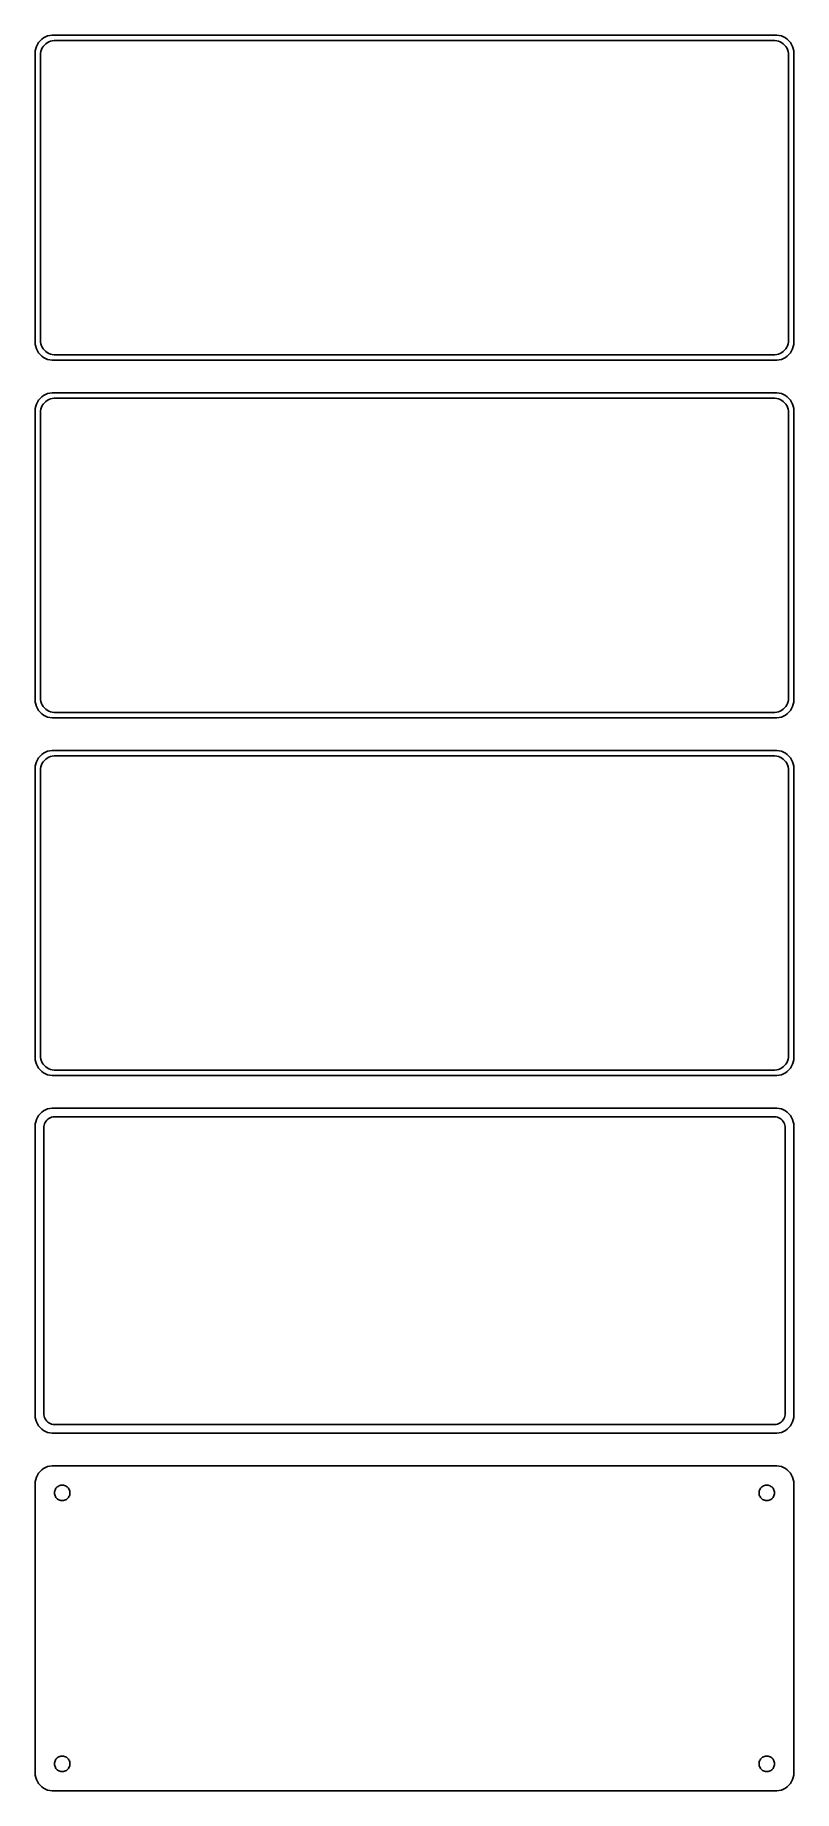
# Model space of a CAD drawing. Header units: metres. Extents: x -105 to 105, y 450 to 936.
import ezdxf

# ---------------------------------------------------------------- set-up
doc = ezdxf.new("R2010")
doc.units = ezdxf.units.M

msp = doc.modelspace()

# ---------------------------------------------------------------- linework, layer by layer
for p, q in [((-104.382, 933.409), (-104.649, 932.841)), ((-104.045, 933.939), (-104.382, 933.409)), ((-103.645, 934.423), (-104.045, 933.939)), ((-103.187, 934.853), (-103.645, 934.423)), ((-102.679, 935.222), (-103.187, 934.853)), ((-102.736, 932.851), (-102.416, 933.238)), ((-102.129, 935.524), (-102.679, 935.222)), ((-102.416, 933.238), (-102.05, 933.582)), ((-101.545, 935.755), (-102.129, 935.524)), ((-102.05, 933.582), (-101.643, 933.877)), ((-101.643, 933.877), (-101.203, 934.119)), ((-100.937, 935.911), (-101.545, 935.755)), ((-101.203, 934.119), (-100.736, 934.304)), ((-100.314, 935.99), (-100.937, 935.911)), ((-100.736, 934.304), (-100.25, 934.429)), ((100.314, 935.99), (-100.314, 935.99)), ((-100.25, 934.429), (-99.7512, 934.492)), ((-99.7512, 934.492), (99.7512, 934.492)), ((99.7512, 934.492), (100.25, 934.429)), ((100.25, 934.429), (100.736, 934.304)), ((100.937, 935.911), (100.314, 935.99)), ((100.736, 934.304), (101.203, 934.119)), ((101.545, 935.755), (100.937, 935.911)), ((101.203, 934.119), (101.643, 933.877)), ((102.129, 935.524), (101.545, 935.755)), ((101.643, 933.877), (102.05, 933.582)), ((102.05, 933.582), (102.416, 933.238)), ((102.679, 935.222), (102.129, 935.524)), ((102.416, 933.238), (102.736, 932.851)), ((103.187, 934.853), (102.679, 935.222)), ((103.645, 934.423), (103.187, 934.853)), ((104.045, 933.939), (103.645, 934.423)), ((104.382, 933.409), (104.045, 933.939)), ((104.649, 932.841), (104.382, 933.409)), ((-104.961, 931.627), (-105, 931)), ((-105, 931), (-105, 851)), ((-104.843, 932.243), (-104.961, 931.627)), ((-104.649, 932.841), (-104.843, 932.243)), ((-103.5, 930.5), (-103.468, 931.001)), ((-103.5, 851.5), (-103.5, 930.5)), ((-103.468, 931.001), (-103.374, 931.495)), ((-103.374, 931.495), (-103.219, 931.972)), ((-103.219, 931.972), (-103.005, 932.427)), ((-103.005, 932.427), (-102.736, 932.851)), ((102.736, 932.851), (103.005, 932.427)), ((103.005, 932.427), (103.219, 931.972)), ((103.219, 931.972), (103.374, 931.495)), ((103.374, 931.495), (103.468, 931.001)), ((103.468, 931.001), (103.5, 930.5)), ((103.5, 930.5), (103.5, 851.5)), ((104.843, 932.243), (104.649, 932.841)), ((104.961, 931.627), (104.843, 932.243)), ((105, 931), (104.961, 931.627)), ((105, 851), (105, 931)), ((-105, 851), (-104.961, 850.373)), ((-103.468, 850.999), (-103.5, 851.5)), ((-103.374, 850.505), (-103.468, 850.999)), ((-103.219, 850.028), (-103.374, 850.505)), ((103.374, 850.505), (103.219, 850.028)), ((103.468, 850.999), (103.374, 850.505)), ((103.5, 851.5), (103.468, 850.999)), ((104.961, 850.373), (105, 851)), ((-104.961, 850.373), (-104.843, 849.757)), ((-104.843, 849.757), (-104.649, 849.159)), ((-104.649, 849.159), (-104.382, 848.591)), ((-104.382, 848.591), (-104.045, 848.061)), ((-104.045, 848.061), (-103.645, 847.577)), ((-103.645, 847.577), (-103.187, 847.147)), ((-103.005, 849.573), (-103.219, 850.028)), ((-103.187, 847.147), (-102.679, 846.778)), ((-102.736, 849.149), (-103.005, 849.573)), ((-102.416, 848.762), (-102.736, 849.149)), ((-102.679, 846.778), (-102.129, 846.476)), ((-102.05, 848.418), (-102.416, 848.762)), ((-102.129, 846.476), (-101.545, 846.245)), ((-101.643, 848.123), (-102.05, 848.418)), ((-101.203, 847.881), (-101.643, 848.123)), ((-101.545, 846.245), (-100.937, 846.089)), ((-100.736, 847.696), (-101.203, 847.881)), ((-100.937, 846.089), (-100.314, 846.01)), ((-100.25, 847.571), (-100.736, 847.696)), ((-100.314, 846.01), (100.314, 846.01)), ((-99.7512, 847.508), (-100.25, 847.571)), ((99.7512, 847.508), (-99.7512, 847.508)), ((100.25, 847.571), (99.7512, 847.508)), ((100.736, 847.696), (100.25, 847.571)), ((100.314, 846.01), (100.937, 846.089)), ((101.203, 847.881), (100.736, 847.696)), ((100.937, 846.089), (101.545, 846.245)), ((101.643, 848.123), (101.203, 847.881)), ((101.545, 846.245), (102.129, 846.476)), ((102.05, 848.418), (101.643, 848.123)), ((102.416, 848.762), (102.05, 848.418)), ((102.129, 846.476), (102.679, 846.778)), ((102.736, 849.149), (102.416, 848.762)), ((102.679, 846.778), (103.187, 847.147)), ((103.005, 849.573), (102.736, 849.149)), ((103.219, 850.028), (103.005, 849.573)), ((103.187, 847.147), (103.645, 847.577)), ((103.645, 847.577), (104.045, 848.061)), ((104.045, 848.061), (104.382, 848.591)), ((104.382, 848.591), (104.649, 849.159)), ((104.649, 849.159), (104.843, 849.757)), ((104.843, 849.757), (104.961, 850.373)), ((-102.679, 836.222), (-103.187, 835.853)), ((-102.129, 836.524), (-102.679, 836.222)), ((-101.545, 836.755), (-102.129, 836.524)), ((-100.937, 836.911), (-101.545, 836.755)), ((-100.314, 836.99), (-100.937, 836.911)), ((100.314, 836.99), (-100.314, 836.99)), ((100.937, 836.911), (100.314, 836.99)), ((101.545, 836.755), (100.937, 836.911)), ((102.129, 836.524), (101.545, 836.755)), ((102.679, 836.222), (102.129, 836.524)), ((103.187, 835.853), (102.679, 836.222)), ((-104.961, 832.627), (-105, 832)), ((-105, 832), (-105, 752)), ((-104.843, 833.243), (-104.961, 832.627)), ((-104.649, 833.841), (-104.843, 833.243)), ((-104.382, 834.409), (-104.649, 833.841)), ((-104.045, 834.939), (-104.382, 834.409)), ((-103.645, 835.423), (-104.045, 834.939)), ((-103.187, 835.853), (-103.645, 835.423)), ((-103.5, 831.5), (-103.468, 832.001)), ((-103.5, 752.5), (-103.5, 831.5)), ((-103.468, 832.001), (-103.374, 832.495)), ((-103.374, 832.495), (-103.219, 832.972)), ((-103.219, 832.972), (-103.005, 833.427)), ((-103.005, 833.427), (-102.736, 833.851)), ((-102.736, 833.851), (-102.416, 834.238)), ((-102.416, 834.238), (-102.05, 834.582)), ((-102.05, 834.582), (-101.643, 834.877)), ((-101.643, 834.877), (-101.203, 835.119)), ((-101.203, 835.119), (-100.736, 835.304)), ((-100.736, 835.304), (-100.25, 835.429)), ((-100.25, 835.429), (-99.7512, 835.492)), ((-99.7512, 835.492), (99.7512, 835.492)), ((99.7512, 835.492), (100.25, 835.429)), ((100.25, 835.429), (100.736, 835.304)), ((100.736, 835.304), (101.203, 835.119)), ((101.203, 835.119), (101.643, 834.877)), ((101.643, 834.877), (102.05, 834.582)), ((102.05, 834.582), (102.416, 834.238)), ((102.416, 834.238), (102.736, 833.851)), ((102.736, 833.851), (103.005, 833.427)), ((103.005, 833.427), (103.219, 832.972)), ((103.645, 835.423), (103.187, 835.853)), ((103.219, 832.972), (103.374, 832.495)), ((103.374, 832.495), (103.468, 832.001)), ((103.468, 832.001), (103.5, 831.5)), ((103.5, 831.5), (103.5, 752.5)), ((104.045, 834.939), (103.645, 835.423)), ((104.382, 834.409), (104.045, 834.939)), ((104.649, 833.841), (104.382, 834.409)), ((104.843, 833.243), (104.649, 833.841)), ((104.961, 832.627), (104.843, 833.243)), ((105, 832), (104.961, 832.627)), ((105, 752), (105, 832)), ((-105, 752), (-104.961, 751.373)), ((-104.961, 751.373), (-104.843, 750.757)), ((-104.843, 750.757), (-104.649, 750.159)), ((-104.649, 750.159), (-104.382, 749.591)), ((-104.382, 749.591), (-104.045, 749.061)), ((-104.045, 749.061), (-103.645, 748.577)), ((-103.645, 748.577), (-103.187, 748.147)), ((-103.468, 751.999), (-103.5, 752.5)), ((-103.374, 751.505), (-103.468, 751.999)), ((-103.219, 751.028), (-103.374, 751.505)), ((-103.005, 750.573), (-103.219, 751.028)), ((-102.736, 750.149), (-103.005, 750.573)), ((-102.416, 749.762), (-102.736, 750.149)), ((-102.05, 749.418), (-102.416, 749.762)), ((-101.643, 749.123), (-102.05, 749.418)), ((-101.203, 748.881), (-101.643, 749.123)), ((-100.736, 748.696), (-101.203, 748.881)), ((-100.25, 748.571), (-100.736, 748.696)), ((-99.7512, 748.508), (-100.25, 748.571)), ((99.7512, 748.508), (-99.7512, 748.508)), ((100.25, 748.571), (99.7512, 748.508)), ((100.736, 748.696), (100.25, 748.571)), ((101.203, 748.881), (100.736, 748.696)), ((101.643, 749.123), (101.203, 748.881)), ((102.05, 749.418), (101.643, 749.123)), ((102.416, 749.762), (102.05, 749.418)), ((102.736, 750.149), (102.416, 749.762)), ((103.005, 750.573), (102.736, 750.149)), ((103.219, 751.028), (103.005, 750.573)), ((103.187, 748.147), (103.645, 748.577)), ((103.374, 751.505), (103.219, 751.028)), ((103.468, 751.999), (103.374, 751.505)), ((103.5, 752.5), (103.468, 751.999)), ((103.645, 748.577), (104.045, 749.061)), ((104.045, 749.061), (104.382, 749.591)), ((104.382, 749.591), (104.649, 750.159)), ((104.649, 750.159), (104.843, 750.757)), ((104.843, 750.757), (104.961, 751.373)), ((104.961, 751.373), (105, 752)), ((-103.187, 748.147), (-102.679, 747.778)), ((-102.679, 747.778), (-102.129, 747.476)), ((-102.129, 747.476), (-101.545, 747.245)), ((-101.545, 747.245), (-100.937, 747.089)), ((-100.937, 747.089), (-100.314, 747.01)), ((-100.314, 747.01), (100.314, 747.01)), ((100.314, 747.01), (100.937, 747.089)), ((100.937, 747.089), (101.545, 747.245)), ((101.545, 747.245), (102.129, 747.476)), ((102.129, 747.476), (102.679, 747.778)), ((102.679, 747.778), (103.187, 748.147)), ((-104.843, 734.243), (-104.961, 733.627)), ((-104.649, 734.841), (-104.843, 734.243)), ((-104.382, 735.409), (-104.649, 734.841)), ((-104.045, 735.939), (-104.382, 735.409)), ((-103.645, 736.423), (-104.045, 735.939)), ((-103.187, 736.853), (-103.645, 736.423)), ((-103.374, 733.495), (-103.219, 733.972)), ((-103.219, 733.972), (-103.005, 734.427)), ((-102.679, 737.222), (-103.187, 736.853)), ((-103.005, 734.427), (-102.736, 734.851)), ((-102.736, 734.851), (-102.416, 735.238)), ((-102.129, 737.524), (-102.679, 737.222)), ((-102.416, 735.238), (-102.05, 735.582)), ((-101.545, 737.755), (-102.129, 737.524)), ((-102.05, 735.582), (-101.643, 735.877)), ((-101.643, 735.877), (-101.203, 736.119)), ((-100.937, 737.911), (-101.545, 737.755)), ((-101.203, 736.119), (-100.736, 736.304)), ((-100.314, 737.99), (-100.937, 737.911)), ((-100.736, 736.304), (-100.25, 736.429)), ((100.314, 737.99), (-100.314, 737.99)), ((-100.25, 736.429), (-99.7512, 736.492)), ((-99.7512, 736.492), (99.7512, 736.492)), ((99.7512, 736.492), (100.25, 736.429)), ((100.25, 736.429), (100.736, 736.304)), ((100.937, 737.911), (100.314, 737.99)), ((100.736, 736.304), (101.203, 736.119)), ((101.545, 737.755), (100.937, 737.911)), ((101.203, 736.119), (101.643, 735.877)), ((102.129, 737.524), (101.545, 737.755)), ((101.643, 735.877), (102.05, 735.582)), ((102.05, 735.582), (102.416, 735.238)), ((102.679, 737.222), (102.129, 737.524)), ((102.416, 735.238), (102.736, 734.851)), ((103.187, 736.853), (102.679, 737.222)), ((102.736, 734.851), (103.005, 734.427)), ((103.005, 734.427), (103.219, 733.972)), ((103.645, 736.423), (103.187, 736.853)), ((103.219, 733.972), (103.374, 733.495)), ((104.045, 735.939), (103.645, 736.423)), ((104.382, 735.409), (104.045, 735.939)), ((104.649, 734.841), (104.382, 735.409)), ((104.843, 734.243), (104.649, 734.841)), ((104.961, 733.627), (104.843, 734.243)), ((-104.961, 733.627), (-105, 733)), ((-105, 733), (-105, 653)), ((-103.5, 732.5), (-103.468, 733.001)), ((-103.5, 653.5), (-103.5, 732.5)), ((-103.468, 733.001), (-103.374, 733.495)), ((103.374, 733.495), (103.468, 733.001)), ((103.468, 733.001), (103.5, 732.5)), ((103.5, 732.5), (103.5, 653.5)), ((105, 733), (104.961, 733.627)), ((105, 653), (105, 733)), ((-105, 653), (-104.961, 652.373)), ((-104.961, 652.373), (-104.843, 651.757)), ((-104.843, 651.757), (-104.649, 651.159)), ((-103.468, 652.999), (-103.5, 653.5)), ((-103.374, 652.505), (-103.468, 652.999)), ((-103.219, 652.028), (-103.374, 652.505)), ((-103.005, 651.573), (-103.219, 652.028)), ((-102.736, 651.149), (-103.005, 651.573)), ((103.005, 651.573), (102.736, 651.149)), ((103.219, 652.028), (103.005, 651.573)), ((103.374, 652.505), (103.219, 652.028)), ((103.468, 652.999), (103.374, 652.505)), ((103.5, 653.5), (103.468, 652.999)), ((104.649, 651.159), (104.843, 651.757)), ((104.843, 651.757), (104.961, 652.373)), ((104.961, 652.373), (105, 653)), ((-104.649, 651.159), (-104.382, 650.591)), ((-104.382, 650.591), (-104.045, 650.061)), ((-104.045, 650.061), (-103.645, 649.577)), ((-103.645, 649.577), (-103.187, 649.147)), ((-103.187, 649.147), (-102.679, 648.778)), ((-102.416, 650.762), (-102.736, 651.149)), ((-102.679, 648.778), (-102.129, 648.476)), ((-102.05, 650.418), (-102.416, 650.762)), ((-102.129, 648.476), (-101.545, 648.245)), ((-101.643, 650.123), (-102.05, 650.418)), ((-101.203, 649.881), (-101.643, 650.123)), ((-101.545, 648.245), (-100.937, 648.089)), ((-100.736, 649.696), (-101.203, 649.881)), ((-100.937, 648.089), (-100.314, 648.01)), ((-100.25, 649.571), (-100.736, 649.696)), ((-100.314, 648.01), (100.314, 648.01)), ((-99.7512, 649.508), (-100.25, 649.571)), ((99.7512, 649.508), (-99.7512, 649.508)), ((100.25, 649.571), (99.7512, 649.508)), ((100.736, 649.696), (100.25, 649.571)), ((100.314, 648.01), (100.937, 648.089)), ((101.203, 649.881), (100.736, 649.696)), ((100.937, 648.089), (101.545, 648.245)), ((101.643, 650.123), (101.203, 649.881)), ((101.545, 648.245), (102.129, 648.476)), ((102.05, 650.418), (101.643, 650.123)), ((102.416, 650.762), (102.05, 650.418)), ((102.129, 648.476), (102.679, 648.778)), ((102.736, 651.149), (102.416, 650.762)), ((102.679, 648.778), (103.187, 649.147)), ((103.187, 649.147), (103.645, 649.577)), ((103.645, 649.577), (104.045, 650.061)), ((104.045, 650.061), (104.382, 650.591)), ((104.382, 650.591), (104.649, 651.159)), ((-104.045, 636.939), (-104.382, 636.409)), ((-103.645, 637.423), (-104.045, 636.939)), ((-103.187, 637.853), (-103.645, 637.423)), ((-102.679, 638.222), (-103.187, 637.853)), ((-102.129, 638.524), (-102.679, 638.222)), ((-101.545, 638.755), (-102.129, 638.524)), ((-100.937, 638.911), (-101.545, 638.755)), ((-100.314, 638.99), (-100.937, 638.911)), ((100.314, 638.99), (-100.314, 638.99)), ((100.937, 638.911), (100.314, 638.99)), ((101.545, 638.755), (100.937, 638.911)), ((102.129, 638.524), (101.545, 638.755)), ((102.679, 638.222), (102.129, 638.524)), ((103.187, 637.853), (102.679, 638.222)), ((103.645, 637.423), (103.187, 637.853)), ((104.045, 636.939), (103.645, 637.423)), ((104.382, 636.409), (104.045, 636.939)), ((-104.961, 634.627), (-105, 634)), ((-105, 634), (-105, 554)), ((-104.843, 635.243), (-104.961, 634.627)), ((-104.649, 635.841), (-104.843, 635.243)), ((-104.382, 636.409), (-104.649, 635.841)), ((-102.613, 633.5), (-102.588, 633.89)), ((-102.613, 554.5), (-102.613, 633.5)), ((-102.588, 633.89), (-102.515, 634.274)), ((-102.515, 634.274), (-102.394, 634.646)), ((-102.394, 634.646), (-102.228, 635)), ((-102.228, 635), (-102.018, 635.33)), ((-102.018, 635.33), (-101.769, 635.631)), ((-101.769, 635.631), (-101.484, 635.899)), ((-101.484, 635.899), (-101.168, 636.128)), ((-101.168, 636.128), (-100.825, 636.317)), ((-100.825, 636.317), (-100.462, 636.461)), ((-100.462, 636.461), (-100.083, 636.558)), ((-100.083, 636.558), (-99.6955, 636.607)), ((-99.6955, 636.607), (99.6955, 636.607)), ((99.6955, 636.607), (100.083, 636.558)), ((100.083, 636.558), (100.462, 636.461)), ((100.462, 636.461), (100.825, 636.317)), ((100.825, 636.317), (101.168, 636.128)), ((101.168, 636.128), (101.484, 635.899)), ((101.484, 635.899), (101.769, 635.631)), ((101.769, 635.631), (102.018, 635.33)), ((102.018, 635.33), (102.228, 635)), ((102.228, 635), (102.394, 634.646)), ((102.394, 634.646), (102.515, 634.274)), ((102.515, 634.274), (102.588, 633.89)), ((102.588, 633.89), (102.613, 633.5)), ((102.613, 633.5), (102.613, 554.5)), ((104.649, 635.841), (104.382, 636.409)), ((104.843, 635.243), (104.649, 635.841)), ((104.961, 634.627), (104.843, 635.243)), ((105, 634), (104.961, 634.627)), ((105, 554), (105, 634)), ((-102.588, 554.11), (-102.613, 554.5)), ((-102.515, 553.726), (-102.588, 554.11)), ((102.588, 554.11), (102.515, 553.726)), ((102.613, 554.5), (102.588, 554.11)), ((-105, 554), (-104.961, 553.373)), ((-104.961, 553.373), (-104.843, 552.757)), ((-104.843, 552.757), (-104.649, 552.159)), ((-104.649, 552.159), (-104.382, 551.591)), ((-104.382, 551.591), (-104.045, 551.061)), ((-104.045, 551.061), (-103.645, 550.577)), ((-103.645, 550.577), (-103.187, 550.147)), ((-103.187, 550.147), (-102.679, 549.778)), ((-102.679, 549.778), (-102.129, 549.476)), ((-102.394, 553.354), (-102.515, 553.726)), ((-102.228, 553), (-102.394, 553.354)), ((-102.018, 552.67), (-102.228, 553)), ((-102.129, 549.476), (-101.545, 549.245)), ((-101.769, 552.369), (-102.018, 552.67)), ((-101.484, 552.101), (-101.769, 552.369)), ((-101.545, 549.245), (-100.937, 549.089)), ((-101.168, 551.872), (-101.484, 552.101)), ((-100.825, 551.683), (-101.168, 551.872)), ((-100.462, 551.539), (-100.825, 551.683)), ((-100.083, 551.442), (-100.462, 551.539)), ((-99.6955, 551.393), (-100.083, 551.442)), ((99.6955, 551.393), (-99.6955, 551.393)), ((100.083, 551.442), (99.6955, 551.393)), ((100.462, 551.539), (100.083, 551.442)), ((100.825, 551.683), (100.462, 551.539)), ((101.168, 551.872), (100.825, 551.683)), ((100.937, 549.089), (101.545, 549.245)), ((101.484, 552.101), (101.168, 551.872)), ((101.769, 552.369), (101.484, 552.101)), ((101.545, 549.245), (102.129, 549.476)), ((102.018, 552.67), (101.769, 552.369)), ((102.228, 553), (102.018, 552.67)), ((102.129, 549.476), (102.679, 549.778)), ((102.394, 553.354), (102.228, 553)), ((102.515, 553.726), (102.394, 553.354)), ((102.679, 549.778), (103.187, 550.147)), ((103.187, 550.147), (103.645, 550.577)), ((103.645, 550.577), (104.045, 551.061)), ((104.045, 551.061), (104.382, 551.591)), ((104.382, 551.591), (104.649, 552.159)), ((104.649, 552.159), (104.843, 552.757)), ((104.843, 552.757), (104.961, 553.373)), ((104.961, 553.373), (105, 554)), ((-100.937, 549.089), (-100.314, 549.01)), ((-100.314, 549.01), (100.314, 549.01)), ((100.314, 549.01), (100.937, 549.089)), ((-102.129, 539.524), (-102.679, 539.222)), ((-101.545, 539.755), (-102.129, 539.524)), ((-100.937, 539.911), (-101.545, 539.755)), ((-100.314, 539.99), (-100.937, 539.911)), ((100.314, 539.99), (-100.314, 539.99)), ((100.937, 539.911), (100.314, 539.99)), ((101.545, 539.755), (100.937, 539.911)), ((102.129, 539.524), (101.545, 539.755)), ((102.679, 539.222), (102.129, 539.524)), ((-104.961, 535.627), (-105, 535)), ((-105, 535), (-105, 455)), ((-104.843, 536.243), (-104.961, 535.627)), ((-104.649, 536.841), (-104.843, 536.243)), ((-104.382, 537.409), (-104.649, 536.841)), ((-104.045, 537.939), (-104.382, 537.409)), ((-103.645, 538.423), (-104.045, 537.939)), ((-103.187, 538.853), (-103.645, 538.423)), ((-102.679, 539.222), (-103.187, 538.853)), ((-98.1598, 534.531), (-97.9001, 534.597)), ((-97.9001, 534.597), (-97.6341, 534.631)), ((-97.6341, 534.631), (-97.3659, 534.631)), ((-97.3659, 534.631), (-97.0999, 534.597)), ((-97.0999, 534.597), (-96.8401, 534.531)), ((96.8401, 534.531), (97.0999, 534.597)), ((97.0999, 534.597), (97.3659, 534.631)), ((97.3659, 534.631), (97.6341, 534.631)), ((97.6341, 534.631), (97.9001, 534.597)), ((97.9001, 534.597), (98.1598, 534.531)), ((103.187, 538.853), (102.679, 539.222)), ((103.645, 538.423), (103.187, 538.853)), ((104.045, 537.939), (103.645, 538.423)), ((104.382, 537.409), (104.045, 537.939)), ((104.649, 536.841), (104.382, 537.409)), ((104.843, 536.243), (104.649, 536.841)), ((104.961, 535.627), (104.843, 536.243)), ((105, 535), (104.961, 535.627)), ((105, 455), (105, 535)), ((-99.6353, 532.5), (-99.6185, 532.768)), ((-99.6185, 532.232), (-99.6353, 532.5)), ((-99.6185, 532.768), (-99.5682, 533.031)), ((-99.5682, 531.969), (-99.6185, 532.232)), ((-99.5682, 533.031), (-99.4853, 533.286)), ((-99.4853, 531.714), (-99.5682, 531.969)), ((-99.4853, 533.286), (-99.3712, 533.529)), ((-99.3712, 531.471), (-99.4853, 531.714)), ((-99.3712, 533.529), (-99.2275, 533.755)), ((-99.2275, 531.245), (-99.3712, 531.471)), ((-99.2275, 533.755), (-99.0566, 533.962)), ((-99.0566, 531.038), (-99.2275, 531.245)), ((-99.0566, 533.962), (-98.8611, 534.145)), ((-98.8611, 530.855), (-99.0566, 531.038)), ((-98.8611, 534.145), (-98.6441, 534.303)), ((-98.6441, 530.697), (-98.8611, 530.855)), ((-98.6441, 534.303), (-98.4092, 534.432)), ((-98.4092, 530.568), (-98.6441, 530.697)), ((-98.4092, 534.432), (-98.1598, 534.531)), ((-98.1598, 530.469), (-98.4092, 530.568)), ((-97.9001, 530.403), (-98.1598, 530.469)), ((-97.6341, 530.369), (-97.9001, 530.403)), ((-97.3659, 530.369), (-97.6341, 530.369)), ((-97.0999, 530.403), (-97.3659, 530.369)), ((-96.8401, 530.469), (-97.0999, 530.403)), ((-96.8401, 534.531), (-96.5908, 534.432)), ((-96.5908, 530.568), (-96.8401, 530.469)), ((-96.5908, 534.432), (-96.3559, 534.303)), ((-96.3559, 530.697), (-96.5908, 530.568)), ((-96.3559, 534.303), (-96.1389, 534.145)), ((-96.1389, 530.855), (-96.3559, 530.697)), ((-96.1389, 534.145), (-95.9434, 533.962)), ((-95.9434, 531.038), (-96.1389, 530.855)), ((-95.9434, 533.962), (-95.7725, 533.755)), ((-95.7725, 531.245), (-95.9434, 531.038)), ((-95.7725, 533.755), (-95.6288, 533.529)), ((-95.6288, 531.471), (-95.7725, 531.245)), ((-95.6288, 533.529), (-95.5146, 533.286)), ((-95.5146, 531.714), (-95.6288, 531.471)), ((-95.5146, 533.286), (-95.4318, 533.031)), ((-95.4318, 531.969), (-95.5146, 531.714)), ((-95.4318, 533.031), (-95.3815, 532.768)), ((-95.3815, 532.232), (-95.4318, 531.969)), ((-95.3815, 532.768), (-95.3647, 532.5)), ((-95.3647, 532.5), (-95.3815, 532.232)), ((95.3647, 532.5), (95.3815, 532.768)), ((95.3815, 532.232), (95.3647, 532.5)), ((95.3815, 532.768), (95.4318, 533.031)), ((95.4318, 531.969), (95.3815, 532.232)), ((95.4318, 533.031), (95.5146, 533.286)), ((95.5146, 531.714), (95.4318, 531.969)), ((95.5146, 533.286), (95.6288, 533.529)), ((95.6288, 531.471), (95.5146, 531.714)), ((95.6288, 533.529), (95.7725, 533.755)), ((95.7725, 531.245), (95.6288, 531.471)), ((95.7725, 533.755), (95.9434, 533.962)), ((95.9434, 531.038), (95.7725, 531.245)), ((95.9434, 533.962), (96.1389, 534.145)), ((96.1389, 530.855), (95.9434, 531.038)), ((96.1389, 534.145), (96.3559, 534.303)), ((96.3559, 530.697), (96.1389, 530.855)), ((96.3559, 534.303), (96.5908, 534.432)), ((96.5908, 530.568), (96.3559, 530.697)), ((96.5908, 534.432), (96.8401, 534.531)), ((96.8401, 530.469), (96.5908, 530.568)), ((97.0999, 530.403), (96.8401, 530.469)), ((97.3659, 530.369), (97.0999, 530.403)), ((97.6341, 530.369), (97.3659, 530.369)), ((97.9001, 530.403), (97.6341, 530.369)), ((98.1598, 530.469), (97.9001, 530.403)), ((98.1598, 534.531), (98.4092, 534.432)), ((98.4092, 530.568), (98.1598, 530.469)), ((98.4092, 534.432), (98.6441, 534.303)), ((98.6441, 530.697), (98.4092, 530.568)), ((98.6441, 534.303), (98.8611, 534.145)), ((98.8611, 530.855), (98.6441, 530.697)), ((98.8611, 534.145), (99.0566, 533.962)), ((99.0566, 531.038), (98.8611, 530.855)), ((99.0566, 533.962), (99.2275, 533.755)), ((99.2275, 531.245), (99.0566, 531.038)), ((99.2275, 533.755), (99.3712, 533.529)), ((99.3712, 531.471), (99.2275, 531.245)), ((99.3712, 533.529), (99.4853, 533.286)), ((99.4853, 531.714), (99.3712, 531.471)), ((99.4853, 533.286), (99.5682, 533.031)), ((99.5682, 531.969), (99.4853, 531.714)), ((99.5682, 533.031), (99.6185, 532.768)), ((99.6185, 532.232), (99.5682, 531.969)), ((99.6185, 532.768), (99.6353, 532.5)), ((99.6353, 532.5), (99.6185, 532.232)), ((-99.6353, 457.5), (-99.6185, 457.768)), ((-99.6185, 457.232), (-99.6353, 457.5)), ((-99.6185, 457.768), (-99.5682, 458.031)), ((-99.5682, 456.969), (-99.6185, 457.232)), ((-99.5682, 458.031), (-99.4853, 458.286)), ((-99.4853, 456.714), (-99.5682, 456.969)), ((-99.4853, 458.286), (-99.3712, 458.529)), ((-99.3712, 458.529), (-99.2275, 458.755)), ((-99.2275, 458.755), (-99.0566, 458.962)), ((-99.0566, 458.962), (-98.8611, 459.145)), ((-98.8611, 459.145), (-98.6441, 459.303)), ((-98.6441, 459.303), (-98.4092, 459.432)), ((-98.4092, 459.432), (-98.1598, 459.531)), ((-98.1598, 459.531), (-97.9001, 459.597)), ((-97.9001, 459.597), (-97.6341, 459.631)), ((-97.6341, 459.631), (-97.3659, 459.631)), ((-97.3659, 459.631), (-97.0999, 459.597)), ((-97.0999, 459.597), (-96.8401, 459.531)), ((-96.8401, 459.531), (-96.5908, 459.432)), ((-96.5908, 459.432), (-96.3559, 459.303)), ((-96.3559, 459.303), (-96.1389, 459.145)), ((-96.1389, 459.145), (-95.9434, 458.962)), ((-95.9434, 458.962), (-95.7725, 458.755)), ((-95.7725, 458.755), (-95.6288, 458.529)), ((-95.6288, 458.529), (-95.5146, 458.286)), ((-95.5146, 458.286), (-95.4318, 458.031)), ((-95.4318, 456.969), (-95.5146, 456.714)), ((-95.4318, 458.031), (-95.3815, 457.768)), ((-95.3815, 457.232), (-95.4318, 456.969)), ((-95.3815, 457.768), (-95.3647, 457.5)), ((-95.3647, 457.5), (-95.3815, 457.232)), ((95.3647, 457.5), (95.3815, 457.768)), ((95.3815, 457.232), (95.3647, 457.5)), ((95.3815, 457.768), (95.4318, 458.031)), ((95.4318, 456.969), (95.3815, 457.232)), ((95.4318, 458.031), (95.5146, 458.286)), ((95.5146, 456.714), (95.4318, 456.969)), ((95.5146, 458.286), (95.6288, 458.529)), ((95.6288, 458.529), (95.7725, 458.755)), ((95.7725, 458.755), (95.9434, 458.962)), ((95.9434, 458.962), (96.1389, 459.145)), ((96.1389, 459.145), (96.3559, 459.303)), ((96.3559, 459.303), (96.5908, 459.432)), ((96.5908, 459.432), (96.8401, 459.531)), ((96.8401, 459.531), (97.0999, 459.597)), ((97.0999, 459.597), (97.3659, 459.631)), ((97.3659, 459.631), (97.6341, 459.631)), ((97.6341, 459.631), (97.9001, 459.597)), ((97.9001, 459.597), (98.1598, 459.531)), ((98.1598, 459.531), (98.4092, 459.432)), ((98.4092, 459.432), (98.6441, 459.303)), ((98.6441, 459.303), (98.8611, 459.145)), ((98.8611, 459.145), (99.0566, 458.962)), ((99.0566, 458.962), (99.2275, 458.755)), ((99.2275, 458.755), (99.3712, 458.529)), ((99.3712, 458.529), (99.4853, 458.286)), ((99.4853, 458.286), (99.5682, 458.031)), ((99.5682, 456.969), (99.4853, 456.714)), ((99.5682, 458.031), (99.6185, 457.768)), ((99.6185, 457.232), (99.5682, 456.969)), ((99.6185, 457.768), (99.6353, 457.5)), ((99.6353, 457.5), (99.6185, 457.232)), ((-105, 455), (-104.961, 454.373)), ((-104.961, 454.373), (-104.843, 453.757)), ((-104.843, 453.757), (-104.649, 453.159)), ((-104.649, 453.159), (-104.382, 452.591)), ((-104.382, 452.591), (-104.045, 452.061)), ((-104.045, 452.061), (-103.645, 451.577)), ((-99.3712, 456.471), (-99.4853, 456.714)), ((-99.2275, 456.245), (-99.3712, 456.471)), ((-99.0566, 456.038), (-99.2275, 456.245)), ((-98.8611, 455.855), (-99.0566, 456.038)), ((-98.6441, 455.697), (-98.8611, 455.855)), ((-98.4092, 455.568), (-98.6441, 455.697)), ((-98.1598, 455.469), (-98.4092, 455.568)), ((-97.9001, 455.403), (-98.1598, 455.469)), ((-97.6341, 455.369), (-97.9001, 455.403)), ((-97.3659, 455.369), (-97.6341, 455.369)), ((-97.0999, 455.403), (-97.3659, 455.369)), ((-96.8401, 455.469), (-97.0999, 455.403)), ((-96.5908, 455.568), (-96.8401, 455.469)), ((-96.3559, 455.697), (-96.5908, 455.568)), ((-96.1389, 455.855), (-96.3559, 455.697)), ((-95.9434, 456.038), (-96.1389, 455.855)), ((-95.7725, 456.245), (-95.9434, 456.038)), ((-95.6288, 456.471), (-95.7725, 456.245)), ((-95.5146, 456.714), (-95.6288, 456.471)), ((95.6288, 456.471), (95.5146, 456.714)), ((95.7725, 456.245), (95.6288, 456.471)), ((95.9434, 456.038), (95.7725, 456.245)), ((96.1389, 455.855), (95.9434, 456.038)), ((96.3559, 455.697), (96.1389, 455.855)), ((96.5908, 455.568), (96.3559, 455.697)), ((96.8401, 455.469), (96.5908, 455.568)), ((97.0999, 455.403), (96.8401, 455.469)), ((97.3659, 455.369), (97.0999, 455.403)), ((97.6341, 455.369), (97.3659, 455.369)), ((97.9001, 455.403), (97.6341, 455.369)), ((98.1598, 455.469), (97.9001, 455.403)), ((98.4092, 455.568), (98.1598, 455.469)), ((98.6441, 455.697), (98.4092, 455.568)), ((98.8611, 455.855), (98.6441, 455.697)), ((99.0566, 456.038), (98.8611, 455.855)), ((99.2275, 456.245), (99.0566, 456.038)), ((99.3712, 456.471), (99.2275, 456.245)), ((99.4853, 456.714), (99.3712, 456.471)), ((103.645, 451.577), (104.045, 452.061)), ((104.045, 452.061), (104.382, 452.591)), ((104.382, 452.591), (104.649, 453.159)), ((104.649, 453.159), (104.843, 453.757)), ((104.843, 453.757), (104.961, 454.373)), ((104.961, 454.373), (105, 455)), ((-103.645, 451.577), (-103.187, 451.147)), ((-103.187, 451.147), (-102.679, 450.778)), ((-102.679, 450.778), (-102.129, 450.476)), ((-102.129, 450.476), (-101.545, 450.245)), ((-101.545, 450.245), (-100.937, 450.089)), ((-100.937, 450.089), (-100.314, 450.01)), ((-100.314, 450.01), (100.314, 450.01)), ((100.314, 450.01), (100.937, 450.089)), ((100.937, 450.089), (101.545, 450.245)), ((101.545, 450.245), (102.129, 450.476)), ((102.129, 450.476), (102.679, 450.778)), ((102.679, 450.778), (103.187, 451.147)), ((103.187, 451.147), (103.645, 451.577))]:
    msp.add_line(p, q)

doc.saveas('drawing.dxf')
